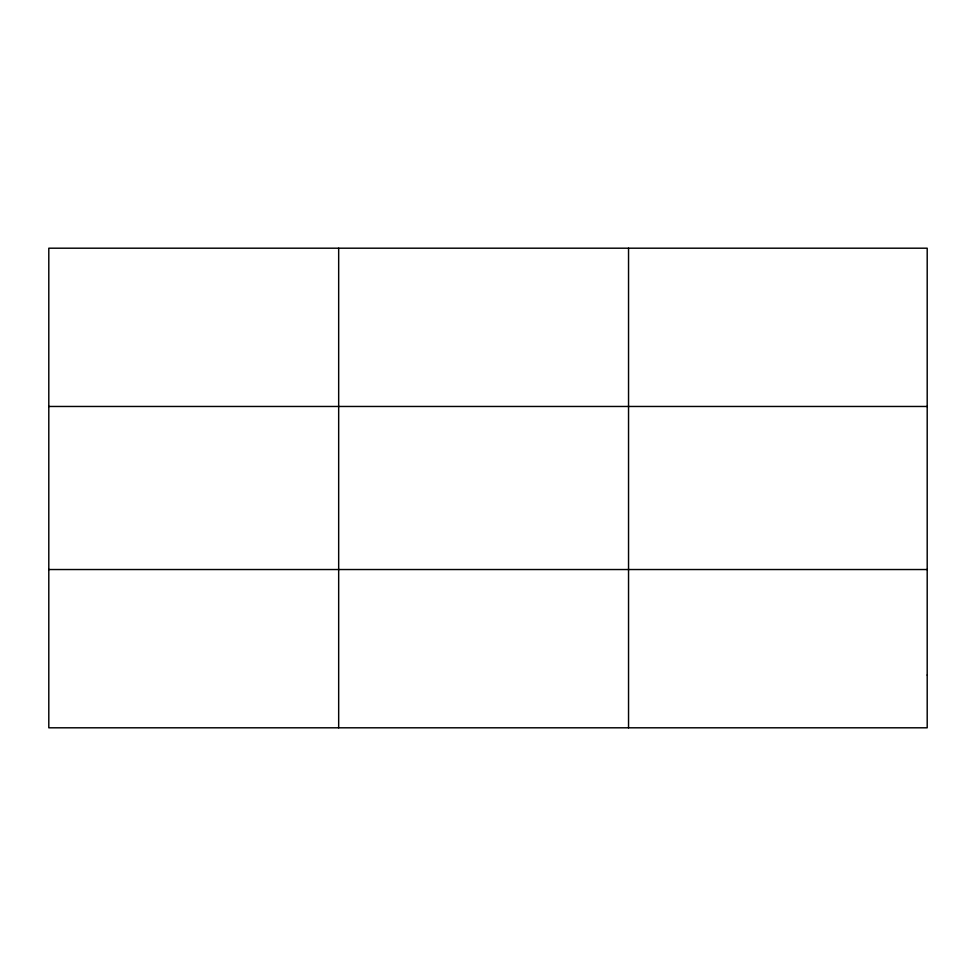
<?xml version="1.0" encoding="UTF-8"?>
<svg xmlns="http://www.w3.org/2000/svg" width="976" height="976" viewBox="0 0 976 976"><rect width="100%" height="100%" fill="white"/><g stroke="black" fill="none" stroke-linecap="round" stroke-linejoin="round"><path stroke-width="1.46" d="M338.672 248.197L338.672 727.803M628.544 248.197L628.544 727.803M48.8 406.467L927.2 406.467M48.8 569.533L927.2 569.533M927.2 675.05L927.2 727.803L48.8 727.803L48.8 248.197L927.2 248.197L927.2 675.05"/></g></svg>
